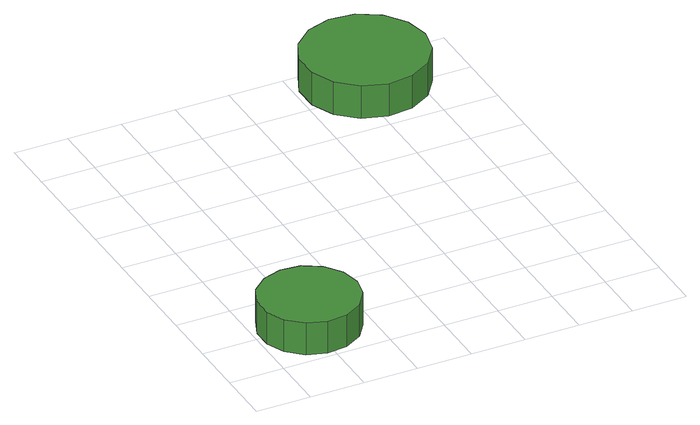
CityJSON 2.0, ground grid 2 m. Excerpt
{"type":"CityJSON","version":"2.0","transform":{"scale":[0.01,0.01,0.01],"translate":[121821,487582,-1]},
"CityObjects":{
"tree1":{"type":"SolitaryVegetationObject","attributes":{"function":"something"},"geometry":[{"type":"MultiSurface","lod":"1","boundaries":[[[0,1,2,3,4,5,6,7,8,9,10,11,12,13,14]],[[15,16,17,18,19,20,21,22,23,24,25,26,27,28,29]],[[0,29,28,1]],[[1,28,27,2]],[[2,27,26,3]],[[3,26,25,4]],[[4,25,24,5]],[[5,24,23,6]],[[6,23,22,7]],[[7,22,21,8]],[[8,21,20,9]],[[9,20,19,10]],[[10,19,18,11]],[[11,18,17,12]],[[12,17,16,13]],[[13,16,15,14]],[[14,15,29,0]]]}]},
"tree2":{"type":"SolitaryVegetationObject","attributes":{"function":"something"},"geometry":[{"type":"MultiSurface","lod":"1","boundaries":[[[30,31,32,33,34,35,36,37,38,39,40,41,42,43,44]],[[45,46,47,48,49,50,51,52,53,54,55,56,57,58,59]],[[30,59,58,31]],[[31,58,57,32]],[[32,57,56,33]],[[33,56,55,34]],[[34,55,54,35]],[[35,54,53,36]],[[36,53,52,37]],[[37,52,51,38]],[[38,51,50,39]],[[39,50,49,40]],[[40,49,48,41]],[[41,48,47,42]],[[42,47,46,43]],[[43,46,45,44]],[[44,45,59,30]]]}]}
},
"vertices":[
[375,198,183],[359,271,183],[315,331,183],[250,369,183],[176,376,183],[105,353,183],[49,303,183],[19,235,183],[19,160,183],[49,92,183],[105,42,183],[176,19,183],[250,26,183],[315,64,183],[359,124,183],[359,124,58],[315,64,58],[250,26,58],[176,19,58],[105,42,58],[49,92,58],[19,160,58],[19,235,58],[49,303,58],[105,353,58],[176,376,58],[250,369,58],[315,331,58],[359,271,58],[375,198,58],
[1212,1361,264],[1192,1452,264],[1137,1529,264],[1056,1576,264],[962,1585,264],[873,1556,264],[803,1493,264],[765,1408,264],[765,1314,264],[803,1228,264],[873,1165,264],[962,1136,264],[1056,1146,264],[1137,1193,264],[1192,1269,264],[1192,1269,137],[1137,1193,137],[1056,1146,137],[962,1136,137],[873,1165,137],[803,1228,137],[765,1314,137],[765,1408,137],[803,1493,137],[873,1556,137],[962,1585,137],[1056,1576,137],[1137,1529,137],[1192,1452,137],[1212,1361,137]
]}
